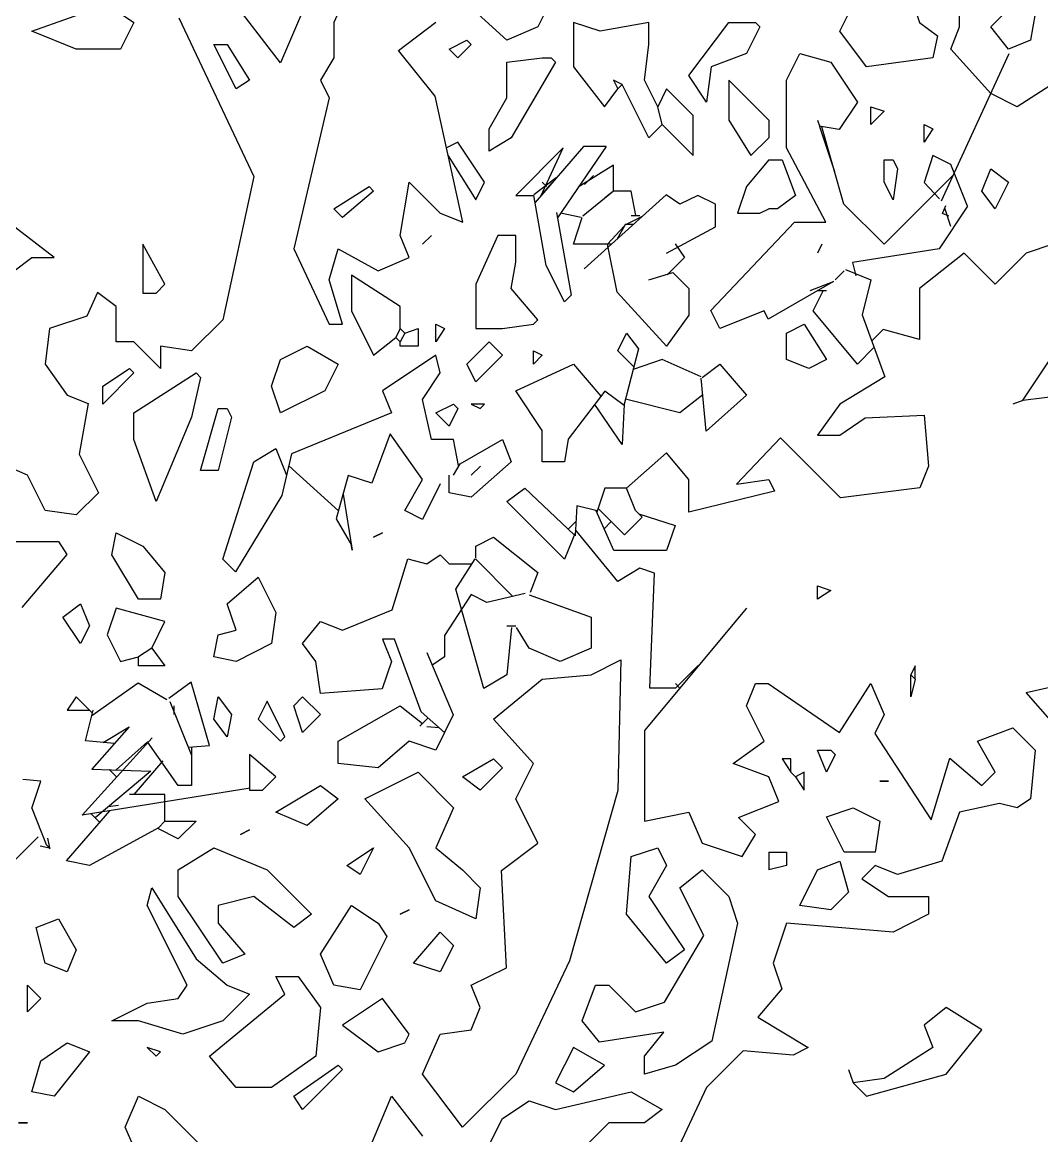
# Model space of a CAD drawing. Header units: millimetres. Extents: x 1211.91 to 1219.54, y 1029.16 to 1038.08.
# Drawn here: x 1214.235 to 1214.841, y 1035.66 to 1036.323 of the extents above; entities that cross this region are included whole.
import ezdxf

# ---------------------------------------------------------------- set-up
doc = ezdxf.new("R2010")
doc.units = ezdxf.units.MM
doc.header["$MEASUREMENT"] = 0
for name, color, linetype in [('Hojas01', 94, 'CONTINUOUS'), ('Hojas02', 62, 'CONTINUOUS'), ('Tronco', 34, 'CONTINUOUS')]:
    doc.layers.add(name, color=color, linetype=linetype)

msp = doc.modelspace()

# ---------------------------------------------------------------- linework, layer by layer
at = {"layer": 'Hojas01', "linetype": 'Continuous'}
for p, q in [((1214.79224, 1036.3201), (1214.79224, 1036.3465)), ((1214.45855, 1036.30611), (1214.48085, 1036.32288)), ((1214.78696, 1036.3069), (1214.79224, 1036.3201)), ((1214.48033, 1036.27892), (1214.45855, 1036.30611)), ((1214.81072, 1036.2805), (1214.78696, 1036.3069)), ((1214.68928, 1036.28842), (1214.6972, 1036.30426)), ((1214.6972, 1036.30426), (1214.71568, 1036.29898)), ((1214.71568, 1036.29898), (1214.73152, 1036.27522)), ((1214.78155, 1036.21648), (1214.82181, 1036.30426)), ((1214.68928, 1036.24816), (1214.68928, 1036.28842)), ((1214.85428, 1036.29027), (1214.82656, 1036.27258)), ((1214.49683, 1036.20381), (1214.48033, 1036.27892)), ((1214.82656, 1036.27258), (1214.81072, 1036.2805)), ((1214.73152, 1036.27522), (1214.7207, 1036.25899)), ((1214.70776, 1036.26466), (1214.70908, 1036.2607)), ((1214.7207, 1036.25899), (1214.70882, 1036.26097)), ((1214.71806, 1036.23378), (1214.70908, 1036.2607)), ((1214.72347, 1036.21464), (1214.7104, 1036.2607)), ((1214.49392, 1036.25146), (1214.48706, 1036.24803)), ((1214.50976, 1036.2277), (1214.49392, 1036.25146)), ((1214.55649, 1036.24803), (1214.52824, 1036.21978)), ((1214.5685, 1036.24882), (1214.53986, 1036.21556)), ((1214.54342, 1036.21965), (1214.55649, 1036.24803)), ((1214.58197, 1036.24882), (1214.55319, 1036.20645)), ((1214.58197, 1036.24882), (1214.5685, 1036.24882)), ((1214.71265, 1036.20394), (1214.68928, 1036.24816)), ((1214.48811, 1036.24328), (1214.50448, 1036.21714)), ((1214.7764, 1036.24354), (1214.77112, 1036.22757)), ((1214.78696, 1036.23826), (1214.7764, 1036.24354)), ((1214.58632, 1036.23774), (1214.56547, 1036.22467)), ((1214.58632, 1036.22242), (1214.58632, 1036.23774)), ((1214.79686, 1036.21345), (1214.78696, 1036.23826)), ((1214.4596, 1036.19602), (1214.46488, 1036.2277)), ((1214.46488, 1036.2277), (1214.48336, 1036.20922)), ((1214.50448, 1036.21714), (1214.50976, 1036.2277)), ((1214.5524, 1036.23021), (1214.53907, 1036.22005)), ((1214.54342, 1036.21965), (1214.54989, 1036.22731)), ((1214.54672, 1036.22506), (1214.54408, 1036.2277)), ((1214.56916, 1036.22638), (1214.57444, 1036.23166)), ((1214.78868, 1036.23206), (1214.74736, 1036.19074)), ((1214.77112, 1036.22757), (1214.78023, 1036.2178)), ((1214.52824, 1036.21978), (1214.5388, 1036.21978)), ((1214.54646, 1036.17807), (1214.53907, 1036.21978)), ((1214.58632, 1036.22242), (1214.56811, 1036.20738)), ((1214.61774, 1036.22005), (1214.5689, 1036.17609)), ((1214.58474, 1036.2211), (1214.58183, 1036.21873)), ((1214.59688, 1036.22242), (1214.58632, 1036.22242)), ((1214.59979, 1036.2079), (1214.59688, 1036.22242)), ((1214.62592, 1036.2145), (1214.61774, 1036.22005)), ((1214.63648, 1036.21978), (1214.62592, 1036.2145)), ((1214.64704, 1036.2145), (1214.63648, 1036.21978)), ((1214.64704, 1036.20117), (1214.64704, 1036.2145)), ((1214.74736, 1036.19074), (1214.72347, 1036.21464)), ((1214.79686, 1036.21345), (1214.7801, 1036.18797)), ((1214.78208, 1036.20909), (1214.78406, 1036.21371)), ((1214.25368, 1036.18282), (1214.21936, 1036.20922)), ((1214.48336, 1036.20922), (1214.49683, 1036.20381)), ((1214.55253, 1036.20962), (1214.56124, 1036.16038)), ((1214.56718, 1036.20672), (1214.55491, 1036.20922)), ((1214.56256, 1036.19074), (1214.56784, 1036.20658)), ((1214.59424, 1036.20262), (1214.60361, 1036.20738)), ((1214.59688, 1036.2079), (1214.60216, 1036.2079)), ((1214.78591, 1036.20751), (1214.78208, 1036.20909)), ((1214.78696, 1036.2013), (1214.7834, 1036.21213)), ((1214.59279, 1036.20144), (1214.58276, 1036.19074)), ((1214.59345, 1036.20262), (1214.58843, 1036.19365)), ((1214.59345, 1036.20262), (1214.59847, 1036.20262)), ((1214.618, 1036.18546), (1214.64704, 1036.20117)), ((1214.64427, 1036.15128), (1214.69403, 1036.20394)), ((1214.69403, 1036.20394), (1214.71265, 1036.20394)), ((1214.46488, 1036.18282), (1214.4596, 1036.19602)), ((1214.41736, 1036.16962), (1214.42264, 1036.1881)), ((1214.42264, 1036.1881), (1214.4464, 1036.1749)), ((1214.58527, 1036.19074), (1214.56256, 1036.19074)), ((1214.58857, 1036.16223), (1214.58276, 1036.19074)), ((1214.62315, 1036.19101), (1214.62856, 1036.18282)), ((1214.7801, 1036.18797), (1214.72849, 1036.17979)), ((1214.84768, 1036.19074), (1214.83184, 1036.18546)), ((1214.22992, 1036.1749), (1214.24048, 1036.18282)), ((1214.24048, 1036.18282), (1214.25368, 1036.18282)), ((1214.4464, 1036.1749), (1214.46488, 1036.18282)), ((1214.62856, 1036.18282), (1214.61827, 1036.17253)), ((1214.72849, 1036.17979), (1214.73047, 1036.17187)), ((1214.79488, 1036.18546), (1214.76848, 1036.16434)), ((1214.81336, 1036.16698), (1214.79488, 1036.18546)), ((1214.83184, 1036.18546), (1214.81336, 1036.16698)), ((1214.55728, 1036.15642), (1214.54646, 1036.17807)), ((1214.60744, 1036.16962), (1214.6217, 1036.17385)), ((1214.6217, 1036.17385), (1214.6312, 1036.16434)), ((1214.71832, 1036.16962), (1214.7236, 1036.1749)), ((1214.72439, 1036.1757), (1214.73944, 1036.16962)), ((1214.42528, 1036.14322), (1214.41736, 1036.16962)), ((1214.71727, 1036.16857), (1214.67846, 1036.14626)), ((1214.717, 1036.1683), (1214.70314, 1036.16302)), ((1214.73944, 1036.16962), (1214.73429, 1036.14877)), ((1214.27955, 1036.1621), (1214.27322, 1036.14798)), ((1214.29064, 1036.15378), (1214.27955, 1036.1621)), ((1214.56124, 1036.16038), (1214.55728, 1036.15642)), ((1214.618, 1036.13002), (1214.58857, 1036.16223)), ((1214.6312, 1036.16434), (1214.6312, 1036.1485)), ((1214.70512, 1036.15114), (1214.71106, 1036.16302)), ((1214.71304, 1036.16302), (1214.70776, 1036.16302)), ((1214.76848, 1036.16434), (1214.76848, 1036.13412)), ((1214.29064, 1036.13266), (1214.29064, 1036.15378)), ((1214.27322, 1036.14798), (1214.25104, 1036.14058)), ((1214.6312, 1036.1485), (1214.618, 1036.13002)), ((1214.64968, 1036.14058), (1214.64427, 1036.15128)), ((1214.67608, 1036.15114), (1214.64968, 1036.14058)), ((1214.67846, 1036.14626), (1214.67608, 1036.15114)), ((1214.73152, 1036.11946), (1214.70512, 1036.15114)), ((1214.73429, 1036.14877), (1214.74776, 1036.11181)), ((1214.25104, 1036.14058), (1214.2484, 1036.11946)), ((1214.41736, 1036.14322), (1214.42528, 1036.14322)), ((1214.74683, 1036.14006), (1214.73997, 1036.13319)), ((1214.76848, 1036.13412), (1214.74683, 1036.14006)), ((1214.58896, 1036.12738), (1214.59424, 1036.13794)), ((1214.59424, 1036.13794), (1214.60137, 1036.12857)), ((1214.3012, 1036.13266), (1214.29064, 1036.13266)), ((1214.31704, 1036.11682), (1214.3012, 1036.13266)), ((1214.33552, 1036.12738), (1214.31704, 1036.13002)), ((1214.31704, 1036.13002), (1214.31704, 1036.11682)), ((1214.59847, 1036.11788), (1214.58896, 1036.12738)), ((1214.60137, 1036.12857), (1214.59253, 1036.09491)), ((1214.74129, 1036.12923), (1214.73152, 1036.11946)), ((1214.48072, 1036.12474), (1214.44904, 1036.10362)), ((1214.48336, 1036.11418), (1214.48072, 1036.12474)), ((1214.61536, 1036.1221), (1214.5982, 1036.1163)), ((1214.63859, 1036.11181), (1214.61536, 1036.1221)), ((1214.8296, 1036.09755), (1214.84583, 1036.12197)), ((1214.2484, 1036.11946), (1214.2616, 1036.10098)), ((1214.4728, 1036.09834), (1214.48336, 1036.11418)), ((1214.52824, 1036.10362), (1214.56256, 1036.11946)), ((1214.56256, 1036.11946), (1214.57893, 1036.10032)), ((1214.63912, 1036.11154), (1214.64968, 1036.11946)), ((1214.64968, 1036.11946), (1214.66552, 1036.10098)), ((1214.6415, 1036.0796), (1214.63859, 1036.11115)), ((1214.74776, 1036.11181), (1214.72096, 1036.0957)), ((1214.2616, 1036.10098), (1214.27401, 1036.09597)), ((1214.44904, 1036.10362), (1214.45432, 1036.09042)), ((1214.54408, 1036.07986), (1214.52824, 1036.10362)), ((1214.58131, 1036.10336), (1214.55953, 1036.07472)), ((1214.59266, 1036.09491), (1214.58131, 1036.10336)), ((1214.63952, 1036.10125), (1214.62592, 1036.09042)), ((1214.66552, 1036.10098), (1214.6415, 1036.0796)), ((1214.8556, 1036.10098), (1214.82986, 1036.09782)), ((1214.27401, 1036.09597), (1214.2686, 1036.06587)), ((1214.47808, 1036.07458), (1214.4728, 1036.09834)), ((1214.5916, 1036.07168), (1214.57523, 1036.09544)), ((1214.59266, 1036.09544), (1214.5916, 1036.07168)), ((1214.62592, 1036.09042), (1214.59345, 1036.09848)), ((1214.72096, 1036.0957), (1214.70776, 1036.07722)), ((1214.82986, 1036.09782), (1214.82392, 1036.0957)), ((1214.45432, 1036.09042), (1214.39492, 1036.06614)), ((1214.72096, 1036.07722), (1214.73614, 1036.08739)), ((1214.73614, 1036.08739), (1214.77125, 1036.0891)), ((1214.77125, 1036.0891), (1214.77376, 1036.05874)), ((1214.45366, 1036.07802), (1214.44271, 1036.04858)), ((1214.4728, 1036.05082), (1214.45366, 1036.07802)), ((1214.49128, 1036.07458), (1214.47808, 1036.07458)), ((1214.49432, 1036.05914), (1214.49128, 1036.07458)), ((1214.49524, 1036.06006), (1214.52032, 1036.07458)), ((1214.52032, 1036.07458), (1214.5256, 1036.06138)), ((1214.54408, 1036.06138), (1214.54408, 1036.07986)), ((1214.55953, 1036.07472), (1214.55728, 1036.06138)), ((1214.68572, 1036.07551), (1214.65958, 1036.04805)), ((1214.72136, 1036.03987), (1214.68572, 1036.07551)), ((1214.70776, 1036.07722), (1214.72096, 1036.07722)), ((1214.37248, 1036.06138), (1214.38568, 1036.0693)), ((1214.38568, 1036.0693), (1214.39202, 1036.05346)), ((1214.23784, 1036.05346), (1214.21936, 1036.06138)), ((1214.2686, 1036.06587), (1214.28008, 1036.0429)), ((1214.354, 1036.0033), (1214.37248, 1036.06138)), ((1214.39492, 1036.06614), (1214.38925, 1036.04119)), ((1214.5256, 1036.06138), (1214.50184, 1036.04026)), ((1214.55728, 1036.06138), (1214.54408, 1036.06138)), ((1214.618, 1036.06666), (1214.59424, 1036.04554)), ((1214.6312, 1036.05082), (1214.618, 1036.06666)), ((1214.2484, 1036.03234), (1214.23784, 1036.05346)), ((1214.42277, 1036.03221), (1214.39334, 1036.05901)), ((1214.48864, 1036.0429), (1214.48864, 1036.05346)), ((1214.49128, 1036.05346), (1214.49524, 1036.06006)), ((1214.50739, 1036.05874), (1214.50184, 1036.05346)), ((1214.77376, 1036.05874), (1214.76861, 1036.04581)), ((1214.42871, 1036.0532), (1214.42145, 1036.02733)), ((1214.44271, 1036.04858), (1214.42871, 1036.0532)), ((1214.46224, 1036.03234), (1214.4728, 1036.05082)), ((1214.48336, 1036.04818), (1214.4728, 1036.02706)), ((1214.6312, 1036.03129), (1214.6312, 1036.05082)), ((1214.65958, 1036.04805), (1214.67872, 1036.05082)), ((1214.67872, 1036.05082), (1214.68215, 1036.04383)), ((1214.28008, 1036.0429), (1214.26688, 1036.0297)), ((1214.38925, 1036.04119), (1214.36153, 1035.99578)), ((1214.42555, 1036.04198), (1214.43109, 1036.00872)), ((1214.50184, 1036.04026), (1214.48864, 1036.0429)), ((1214.52296, 1036.03762), (1214.53365, 1036.04568)), ((1214.53365, 1036.04568), (1214.56309, 1036.01782)), ((1214.58131, 1036.04554), (1214.57655, 1036.03142)), ((1214.59424, 1036.04554), (1214.58131, 1036.04554)), ((1214.59952, 1036.03234), (1214.59424, 1036.04554)), ((1214.68215, 1036.04383), (1214.6312, 1036.03129)), ((1214.76861, 1036.04581), (1214.72136, 1036.03987)), ((1214.55728, 1036.0033), (1214.52296, 1036.03762)), ((1214.56454, 1036.03512), (1214.56362, 1036.0173)), ((1214.57669, 1036.03208), (1214.56454, 1036.03512)), ((1214.26688, 1036.0297), (1214.2484, 1036.03234)), ((1214.42145, 1036.02733), (1214.43069, 1036.01162)), ((1214.4728, 1036.02706), (1214.46224, 1036.03234)), ((1214.58659, 1036.00858), (1214.57616, 1036.03221)), ((1214.59292, 1036.01782), (1214.57721, 1036.03353)), ((1214.60348, 1036.02838), (1214.59292, 1036.01782)), ((1214.60348, 1036.02838), (1214.59952, 1036.03234)), ((1214.6015, 1036.03036), (1214.62302, 1036.0235)), ((1214.56401, 1036.02588), (1214.55939, 1036.02126)), ((1214.58896, 1035.9901), (1214.56375, 1036.02086)), ((1214.585, 1036.02574), (1214.58078, 1036.02152)), ((1214.62302, 1036.0235), (1214.618, 1036.00858)), ((1214.23058, 1036.01386), (1214.25632, 1036.01386)), ((1214.25632, 1036.01386), (1214.26134, 1036.00621)), ((1214.43109, 1036.00872), (1214.4303, 1036.01386)), ((1214.50448, 1036.01122), (1214.51504, 1036.0165)), ((1214.51504, 1036.0165), (1214.54144, 1035.99538)), ((1214.56375, 1036.01941), (1214.55728, 1036.0033)), ((1214.50448, 1036.00396), (1214.50448, 1036.01122)), ((1214.618, 1036.00858), (1214.58659, 1036.00858)), ((1214.26134, 1036.00621), (1214.23454, 1035.97466)), ((1214.36153, 1035.99578), (1214.354, 1036.0033)), ((1214.45485, 1035.97334), (1214.46409, 1036.00357)), ((1214.46409, 1036.00357), (1214.47544, 1036.00066)), ((1214.47544, 1036.00066), (1214.48336, 1036.00594)), ((1214.48336, 1036.00594), (1214.48864, 1036.00066)), ((1214.48864, 1036.00066), (1214.50237, 1036.00066)), ((1214.49273, 1035.98548), (1214.50422, 1036.00357)), ((1214.52653, 1035.98126), (1214.50448, 1036.0033)), ((1214.54144, 1035.99538), (1214.53682, 1035.98364)), ((1214.60216, 1035.99802), (1214.58896, 1035.9901)), ((1214.61074, 1035.99512), (1214.60216, 1035.99802)), ((1214.6081, 1035.92674), (1214.61074, 1035.99512)), ((1214.50171, 1035.98232), (1214.486, 1035.95803)), ((1214.50937, 1035.92648), (1214.49273, 1035.98548)), ((1214.51108, 1035.97756), (1214.50171, 1035.98232)), ((1214.53392, 1035.98298), (1214.51108, 1035.97756)), ((1214.53616, 1035.98218), (1214.57312, 1035.96898)), ((1214.66552, 1035.97426), (1214.6048, 1035.90153)), ((1214.42528, 1035.96106), (1214.45485, 1035.97334)), ((1214.57312, 1035.96898), (1214.57312, 1035.9505)), ((1214.40152, 1035.95314), (1214.41208, 1035.96634)), ((1214.41208, 1035.96634), (1214.42528, 1035.96106)), ((1214.52296, 1035.9637), (1214.52824, 1035.9637)), ((1214.52573, 1035.96278), (1214.52296, 1035.93466)), ((1214.53616, 1035.9505), (1214.52877, 1035.96278)), ((1214.45617, 1035.95578), (1214.44904, 1035.95578)), ((1214.44904, 1035.95578), (1214.45432, 1035.94258)), ((1214.47201, 1035.91262), (1214.45617, 1035.95578)), ((1214.486, 1035.95803), (1214.486, 1035.94522)), ((1214.40944, 1035.94258), (1214.40152, 1035.95314)), ((1214.47544, 1035.94786), (1214.49115, 1035.91077)), ((1214.55464, 1035.94258), (1214.53616, 1035.9505)), ((1214.57312, 1035.9505), (1214.55464, 1035.94258)), ((1214.41221, 1035.92344), (1214.40944, 1035.94258)), ((1214.45432, 1035.94258), (1214.44891, 1035.92622)), ((1214.486, 1035.94522), (1214.47835, 1035.94008)), ((1214.57312, 1035.93466), (1214.59081, 1035.94351)), ((1214.59081, 1035.94351), (1214.58896, 1035.86576)), ((1214.52296, 1035.93466), (1214.50937, 1035.92648)), ((1214.54408, 1035.93202), (1214.57312, 1035.93466)), ((1214.62328, 1035.92674), (1214.63675, 1035.94021)), ((1214.30371, 1035.92952), (1214.27612, 1035.91024)), ((1214.32074, 1035.91975), (1214.30371, 1035.92952)), ((1214.33526, 1035.93018), (1214.32206, 1035.92054)), ((1214.34608, 1035.89256), (1214.33526, 1035.93018)), ((1214.51504, 1035.90826), (1214.54408, 1035.93202)), ((1214.62592, 1035.92674), (1214.62328, 1035.92938)), ((1214.66552, 1035.91618), (1214.6708, 1035.92938)), ((1214.6708, 1035.92938), (1214.67833, 1035.92938)), ((1214.67833, 1035.92938), (1214.72083, 1035.90021)), ((1214.72083, 1035.90021), (1214.73944, 1035.92938)), ((1214.73944, 1035.92938), (1214.74736, 1035.9109)), ((1214.83184, 1035.9241), (1214.8556, 1035.92938)), ((1214.26688, 1035.92146), (1214.2616, 1035.91354)), ((1214.27652, 1035.91183), (1214.26688, 1035.92146)), ((1214.44891, 1035.92622), (1214.41221, 1035.92344)), ((1214.62328, 1035.92674), (1214.6081, 1035.92674)), ((1214.8688, 1035.88186), (1214.83184, 1035.9241)), ((1214.33552, 1035.88701), (1214.32285, 1035.91843)), ((1214.42264, 1035.89506), (1214.4596, 1035.91618)), ((1214.4596, 1035.91618), (1214.4728, 1035.90562)), ((1214.67608, 1035.89506), (1214.66552, 1035.91618)), ((1214.2616, 1035.91354), (1214.2748, 1035.91354)), ((1214.27243, 1035.89533), (1214.27691, 1035.91354)), ((1214.4761, 1035.90892), (1214.47122, 1035.90404)), ((1214.486, 1035.90021), (1214.47201, 1035.91262)), ((1214.49115, 1035.91077), (1214.48072, 1035.88978)), ((1214.5388, 1035.88186), (1214.51504, 1035.90826)), ((1214.74736, 1035.9109), (1214.74182, 1035.89968)), ((1214.29843, 1035.90364), (1214.27625, 1035.87843)), ((1214.28285, 1035.8944), (1214.29843, 1035.90364)), ((1214.48283, 1035.90298), (1214.47531, 1035.90364)), ((1214.6048, 1035.90153), (1214.6048, 1035.84754)), ((1214.8028, 1035.89506), (1214.82392, 1035.90298)), ((1214.82392, 1035.90298), (1214.83712, 1035.88978)), ((1214.27045, 1035.85111), (1214.31203, 1035.89718)), ((1214.28972, 1035.89374), (1214.27243, 1035.89533)), ((1214.30925, 1035.8948), (1214.29064, 1035.87804)), ((1214.3276, 1035.86866), (1214.30925, 1035.8948)), ((1214.42264, 1035.88186), (1214.42264, 1035.89506)), ((1214.46488, 1035.89506), (1214.4464, 1035.87922)), ((1214.48072, 1035.88978), (1214.46488, 1035.89506)), ((1214.6576, 1035.88186), (1214.67608, 1035.89506)), ((1214.74182, 1035.89968), (1214.77535, 1035.84834)), ((1214.81336, 1035.87658), (1214.8028, 1035.89506)), ((1214.33367, 1035.89163), (1214.34608, 1035.89256)), ((1214.33552, 1035.89176), (1214.33552, 1035.86866)), ((1214.83712, 1035.88978), (1214.83448, 1035.86074)), ((1214.31849, 1035.88332), (1214.3012, 1035.86338)), ((1214.4464, 1035.87922), (1214.42264, 1035.88186)), ((1214.52824, 1035.86074), (1214.5388, 1035.88186)), ((1214.67872, 1035.87394), (1214.6576, 1035.88186)), ((1214.77535, 1035.84834), (1214.78643, 1035.88503)), ((1214.78643, 1035.88503), (1214.80544, 1035.86866)), ((1214.27625, 1035.87843), (1214.31123, 1035.87724)), ((1214.31123, 1035.87724), (1214.2781, 1035.84952)), ((1214.29077, 1035.87381), (1214.28642, 1035.87817)), ((1214.80544, 1035.86866), (1214.81336, 1035.87658)), ((1214.24576, 1035.8713), (1214.23507, 1035.87236)), ((1214.24048, 1035.85533), (1214.24576, 1035.8713)), ((1214.33552, 1035.86866), (1214.3276, 1035.86866)), ((1214.68466, 1035.85916), (1214.67872, 1035.87394)), ((1214.37024, 1035.86708), (1214.27045, 1035.85111)), ((1214.31968, 1035.86338), (1214.29856, 1035.86338)), ((1214.31968, 1035.84754), (1214.31968, 1035.86338)), ((1214.58896, 1035.86576), (1214.56019, 1035.76438)), ((1214.24048, 1035.85533), (1214.24893, 1035.83355)), ((1214.29209, 1035.85692), (1214.28589, 1035.85612)), ((1214.54144, 1035.83434), (1214.52824, 1035.86074)), ((1214.66077, 1035.84966), (1214.68466, 1035.85916)), ((1214.816, 1035.8581), (1214.79224, 1035.85282)), ((1214.82656, 1035.85546), (1214.816, 1035.8581)), ((1214.83448, 1035.86074), (1214.82656, 1035.85546)), ((1214.26107, 1035.82392), (1214.28681, 1035.85375)), ((1214.28074, 1035.84688), (1214.27559, 1035.85203)), ((1214.6048, 1035.84754), (1214.6312, 1035.85282)), ((1214.6312, 1035.85282), (1214.63912, 1035.83434)), ((1214.6708, 1035.83962), (1214.66077, 1035.84966)), ((1214.79224, 1035.85282), (1214.78168, 1035.82378)), ((1214.31572, 1035.84358), (1214.2748, 1035.82114)), ((1214.3276, 1035.83698), (1214.31533, 1035.84319)), ((1214.31572, 1035.84358), (1214.31968, 1035.84754)), ((1214.31968, 1035.84754), (1214.33816, 1035.84754)), ((1214.33816, 1035.84754), (1214.3276, 1035.83698)), ((1214.24431, 1035.83817), (1214.22728, 1035.82114)), ((1214.25117, 1035.8317), (1214.24999, 1035.83738)), ((1214.66288, 1035.82642), (1214.6708, 1035.83962)), ((1214.24537, 1035.83276), (1214.25104, 1035.83157)), ((1214.25131, 1035.83104), (1214.24893, 1035.83355)), ((1214.51979, 1035.81811), (1214.54144, 1035.83434)), ((1214.63912, 1035.83434), (1214.66288, 1035.82642)), ((1214.2748, 1035.82114), (1214.26107, 1035.82392)), ((1214.78168, 1035.82378), (1214.75528, 1035.81586)), ((1214.5227, 1035.76029), (1214.51979, 1035.81811)), ((1214.62592, 1035.80794), (1214.63912, 1035.8185)), ((1214.63912, 1035.8185), (1214.65496, 1035.80266)), ((1214.74208, 1035.82114), (1214.73416, 1035.81322)), ((1214.75528, 1035.81586), (1214.74208, 1035.82114)), ((1214.73416, 1035.81322), (1214.75, 1035.80266)), ((1214.64018, 1035.77943), (1214.62592, 1035.80794)), ((1214.65496, 1035.80266), (1214.66024, 1035.78682)), ((1214.75, 1035.80266), (1214.77376, 1035.80266)), ((1214.77376, 1035.80266), (1214.77376, 1035.7921)), ((1214.77376, 1035.7921), (1214.75264, 1035.78154)), ((1214.66024, 1035.78682), (1214.6448, 1035.7166)), ((1214.68928, 1035.78682), (1214.68136, 1035.76306)), ((1214.75264, 1035.78154), (1214.68928, 1035.78682)), ((1214.61681, 1035.73983), (1214.64018, 1035.77943)), ((1214.56019, 1035.76438), (1214.52824, 1035.69706)), ((1214.68136, 1035.76306), (1214.68651, 1035.74775)), ((1214.50184, 1035.74986), (1214.5227, 1035.76029)), ((1214.50712, 1035.73666), (1214.50184, 1035.74986)), ((1214.56784, 1035.72874), (1214.57576, 1035.74986)), ((1214.57576, 1035.74986), (1214.58368, 1035.74986)), ((1214.58368, 1035.74986), (1214.59952, 1035.73402)), ((1214.68651, 1035.74775), (1214.67225, 1035.73086)), ((1214.50184, 1035.72346), (1214.50712, 1035.73666)), ((1214.59952, 1035.73402), (1214.61681, 1035.73983)), ((1214.67225, 1035.73086), (1214.70222, 1035.71277)), ((1214.48336, 1035.72082), (1214.50184, 1035.72346)), ((1214.57814, 1035.71594), (1214.56784, 1035.72874)), ((1214.4728, 1035.69706), (1214.48336, 1035.72082)), ((1214.61629, 1035.72201), (1214.57814, 1035.71594)), ((1214.6048, 1035.70762), (1214.61629, 1035.72201)), ((1214.6448, 1035.7166), (1214.62328, 1035.70234)), ((1214.66354, 1035.71092), (1214.64176, 1035.68914)), ((1214.69324, 1035.70828), (1214.66354, 1035.71092)), ((1214.70222, 1035.71277), (1214.69324, 1035.70828)), ((1214.6048, 1035.69706), (1214.6048, 1035.70762)), ((1214.49656, 1035.66538), (1214.4728, 1035.69706)), ((1214.52824, 1035.69706), (1214.49656, 1035.66538)), ((1214.62328, 1035.70234), (1214.6048, 1035.69706)), ((1214.64176, 1035.68914), (1214.62117, 1035.64532)), ((1214.552, 1035.67594), (1214.59688, 1035.6865)), ((1214.59688, 1035.6865), (1214.61536, 1035.67594)), ((1214.52032, 1035.67066), (1214.53616, 1035.68122)), ((1214.53616, 1035.68122), (1214.552, 1035.67594)), ((1214.61536, 1035.67594), (1214.6048, 1035.66802)), ((1214.50448, 1035.63898), (1214.52032, 1035.67066)), ((1214.58368, 1035.66802), (1214.5652, 1035.64954)), ((1214.6048, 1035.66802), (1214.58368, 1035.66802))]:
    msp.add_line(p, q, dxfattribs=at)
at = {"layer": 'Hojas02', "linetype": 'Continuous'}
for p, q in [((1214.52296, 1036.31218), (1214.49392, 1036.33858)), ((1214.552, 1036.34122), (1214.54144, 1036.3201)), ((1214.7632, 1036.33858), (1214.76848, 1036.32274)), ((1214.24048, 1036.31746), (1214.28536, 1036.3333)), ((1214.28536, 1036.3333), (1214.3012, 1036.32274)), ((1214.72096, 1036.31746), (1214.72888, 1036.3333)), ((1214.81072, 1036.3201), (1214.82392, 1036.3333)), ((1214.83712, 1036.32802), (1214.83448, 1036.31218)), ((1214.3012, 1036.32274), (1214.29328, 1036.3069)), ((1214.54144, 1036.3201), (1214.52296, 1036.31218)), ((1214.5784, 1036.31746), (1214.56256, 1036.32274)), ((1214.56256, 1036.32274), (1214.56256, 1036.29634)), ((1214.60744, 1036.32274), (1214.5784, 1036.31746)), ((1214.60744, 1036.30954), (1214.60744, 1036.32274)), ((1214.6312, 1036.29106), (1214.65496, 1036.32274)), ((1214.65496, 1036.32274), (1214.6708, 1036.32274)), ((1214.67344, 1036.3201), (1214.66552, 1036.30426)), ((1214.6708, 1036.32274), (1214.67344, 1036.3201)), ((1214.76848, 1036.32274), (1214.77904, 1036.31482)), ((1214.82128, 1036.3069), (1214.81072, 1036.3201)), ((1214.26688, 1036.3069), (1214.24048, 1036.31746)), ((1214.48864, 1036.3069), (1214.4992, 1036.31218)), ((1214.4992, 1036.31218), (1214.50184, 1036.30954)), ((1214.7368, 1036.29634), (1214.72096, 1036.31746)), ((1214.77904, 1036.31482), (1214.7764, 1036.30162)), ((1214.83448, 1036.31218), (1214.82128, 1036.3069)), ((1214.29328, 1036.3069), (1214.26688, 1036.3069)), ((1214.49392, 1036.30162), (1214.48864, 1036.3069)), ((1214.50184, 1036.30954), (1214.49392, 1036.30162)), ((1214.6048, 1036.28842), (1214.60744, 1036.30954)), ((1214.52296, 1036.29898), (1214.54408, 1036.30162)), ((1214.52296, 1036.27786), (1214.52296, 1036.29898)), ((1214.552, 1036.29898), (1214.5256, 1036.2541)), ((1214.54408, 1036.30162), (1214.54936, 1036.30162)), ((1214.54936, 1036.30162), (1214.552, 1036.29898)), ((1214.66552, 1036.30426), (1214.6444, 1036.29634)), ((1214.7764, 1036.30162), (1214.7368, 1036.29634)), ((1214.56256, 1036.29634), (1214.58104, 1036.27258)), ((1214.6444, 1036.29634), (1214.64176, 1036.27522)), ((1214.5916, 1036.28578), (1214.58632, 1036.28842)), ((1214.58632, 1036.28842), (1214.58896, 1036.28314)), ((1214.5916, 1036.28578), (1214.58896, 1036.28314)), ((1214.60744, 1036.2541), (1214.5916, 1036.28578)), ((1214.61272, 1036.27258), (1214.6048, 1036.28842)), ((1214.64176, 1036.27522), (1214.6312, 1036.29106)), ((1214.67872, 1036.26466), (1214.65496, 1036.28842)), ((1214.65496, 1036.28842), (1214.65496, 1036.26466)), ((1214.58104, 1036.27258), (1214.58896, 1036.28314)), ((1214.618, 1036.28314), (1214.61272, 1036.27258)), ((1214.63384, 1036.2673), (1214.618, 1036.28314)), ((1214.5124, 1036.25938), (1214.52296, 1036.27786)), ((1214.61536, 1036.26202), (1214.61272, 1036.27258)), ((1214.73944, 1036.26202), (1214.73944, 1036.27258)), ((1214.73944, 1036.27258), (1214.74736, 1036.26994)), ((1214.63384, 1036.24354), (1214.63384, 1036.2673)), ((1214.74736, 1036.26994), (1214.73944, 1036.26202)), ((1214.5124, 1036.24618), (1214.5124, 1036.25938)), ((1214.61536, 1036.26202), (1214.60744, 1036.2541)), ((1214.61536, 1036.26202), (1214.63384, 1036.24354)), ((1214.65496, 1036.26466), (1214.66816, 1036.24354)), ((1214.67872, 1036.26466), (1214.67872, 1036.2541)), ((1214.77112, 1036.25146), (1214.77112, 1036.26202)), ((1214.77112, 1036.26202), (1214.7764, 1036.25938)), ((1214.7764, 1036.25938), (1214.77112, 1036.25146)), ((1214.5256, 1036.2541), (1214.5124, 1036.24618)), ((1214.66816, 1036.24354), (1214.67872, 1036.2541)), ((1214.67872, 1036.2409), (1214.66552, 1036.22506)), ((1214.67872, 1036.2409), (1214.68664, 1036.2409)), ((1214.68664, 1036.2409), (1214.69456, 1036.21978)), ((1214.74736, 1036.2277), (1214.74736, 1036.2409)), ((1214.74736, 1036.2409), (1214.75264, 1036.2409)), ((1214.75264, 1036.2409), (1214.75528, 1036.23562)), ((1214.75528, 1036.23562), (1214.75264, 1036.21714)), ((1214.80544, 1036.22242), (1214.81072, 1036.23562)), ((1214.81072, 1036.23562), (1214.82128, 1036.2277)), ((1214.75264, 1036.21714), (1214.74736, 1036.2277)), ((1214.82128, 1036.2277), (1214.81336, 1036.21186)), ((1214.42, 1036.21186), (1214.44112, 1036.22506)), ((1214.44376, 1036.22242), (1214.42528, 1036.20658)), ((1214.44112, 1036.22506), (1214.44376, 1036.22242)), ((1214.66552, 1036.22506), (1214.66024, 1036.20922)), ((1214.69456, 1036.21978), (1214.684, 1036.21186)), ((1214.81336, 1036.21186), (1214.80544, 1036.22242)), ((1214.42528, 1036.20658), (1214.42, 1036.21186)), ((1214.66024, 1036.20922), (1214.67344, 1036.20922)), ((1214.67344, 1036.20922), (1214.67872, 1036.21186)), ((1214.684, 1036.21186), (1214.67872, 1036.21186)), ((1214.47808, 1036.19602), (1214.4728, 1036.19074)), ((1214.4728, 1036.19074), (1214.47808, 1036.19602)), ((1214.51768, 1036.19602), (1214.50448, 1036.16698)), ((1214.52824, 1036.19602), (1214.51768, 1036.19602)), ((1214.52824, 1036.18018), (1214.52824, 1036.19602)), ((1214.31968, 1036.16698), (1214.30648, 1036.19074)), ((1214.30648, 1036.19074), (1214.30648, 1036.1617)), ((1214.7104, 1036.19074), (1214.70776, 1036.18546)), ((1214.5256, 1036.16434), (1214.52824, 1036.18018)), ((1214.3144, 1036.1617), (1214.31968, 1036.16698)), ((1214.4596, 1036.15378), (1214.43056, 1036.17226)), ((1214.43056, 1036.17226), (1214.43056, 1036.15114)), ((1214.50448, 1036.16698), (1214.50448, 1036.14058)), ((1214.30648, 1036.1617), (1214.3144, 1036.1617)), ((1214.54144, 1036.14586), (1214.5256, 1036.16434)), ((1214.4596, 1036.14058), (1214.4596, 1036.15378)), ((1214.43056, 1036.15114), (1214.44376, 1036.12474)), ((1214.4596, 1036.14058), (1214.45696, 1036.1353)), ((1214.46224, 1036.13794), (1214.4596, 1036.14058)), ((1214.46224, 1036.13794), (1214.47016, 1036.14058)), ((1214.47016, 1036.14058), (1214.47016, 1036.13002)), ((1214.48072, 1036.13266), (1214.48072, 1036.14322)), ((1214.48072, 1036.14322), (1214.486, 1036.14058)), ((1214.486, 1036.14058), (1214.48072, 1036.13266)), ((1214.50448, 1036.14058), (1214.52032, 1036.14058)), ((1214.52032, 1036.14058), (1214.5388, 1036.14322)), ((1214.5388, 1036.14322), (1214.54144, 1036.14586)), ((1214.68928, 1036.13794), (1214.69984, 1036.14322)), ((1214.69984, 1036.14322), (1214.71304, 1036.1221)), ((1214.44376, 1036.12474), (1214.45696, 1036.1353)), ((1214.4596, 1036.13266), (1214.45696, 1036.1353)), ((1214.46224, 1036.13794), (1214.4596, 1036.13266)), ((1214.68928, 1036.1221), (1214.68928, 1036.13794)), ((1214.38832, 1036.1221), (1214.40416, 1036.13002)), ((1214.40416, 1036.13002), (1214.42264, 1036.11946)), ((1214.4596, 1036.13002), (1214.4596, 1036.13266)), ((1214.47016, 1036.13002), (1214.4596, 1036.13002)), ((1214.4992, 1036.11946), (1214.5124, 1036.13266)), ((1214.5124, 1036.13266), (1214.52032, 1036.12474)), ((1214.5388, 1036.11946), (1214.5388, 1036.12738)), ((1214.5388, 1036.12738), (1214.54408, 1036.12474)), ((1214.38304, 1036.10626), (1214.38832, 1036.1221)), ((1214.52032, 1036.12474), (1214.50448, 1036.1089)), ((1214.54408, 1036.12474), (1214.5388, 1036.11946)), ((1214.70248, 1036.11682), (1214.68928, 1036.1221)), ((1214.71304, 1036.1221), (1214.70248, 1036.11682)), ((1214.28272, 1036.10626), (1214.29856, 1036.11682)), ((1214.3012, 1036.11418), (1214.28272, 1036.0957)), ((1214.29856, 1036.11682), (1214.3012, 1036.11418)), ((1214.3012, 1036.09042), (1214.33816, 1036.11418)), ((1214.33816, 1036.11418), (1214.3408, 1036.11154)), ((1214.42264, 1036.11946), (1214.41472, 1036.10362)), ((1214.50448, 1036.1089), (1214.4992, 1036.11946)), ((1214.3408, 1036.11154), (1214.33552, 1036.08778)), ((1214.28272, 1036.0957), (1214.28272, 1036.10626)), ((1214.38832, 1036.09042), (1214.38304, 1036.10626)), ((1214.41472, 1036.10362), (1214.38832, 1036.09042)), ((1214.48072, 1036.09042), (1214.49128, 1036.0957)), ((1214.49128, 1036.0957), (1214.49392, 1036.09306)), ((1214.50976, 1036.0957), (1214.50184, 1036.0957)), ((1214.50184, 1036.0957), (1214.50712, 1036.09306)), ((1214.50712, 1036.09306), (1214.50976, 1036.0957)), ((1214.3012, 1036.07458), (1214.3012, 1036.09042)), ((1214.33552, 1036.08778), (1214.3144, 1036.03762)), ((1214.3408, 1036.0561), (1214.35136, 1036.09306)), ((1214.35136, 1036.09306), (1214.35664, 1036.09306)), ((1214.35928, 1036.08778), (1214.35136, 1036.0561)), ((1214.35664, 1036.09306), (1214.35928, 1036.08778)), ((1214.48864, 1036.0825), (1214.48072, 1036.09042)), ((1214.49392, 1036.09306), (1214.48864, 1036.0825)), ((1214.3144, 1036.03762), (1214.3012, 1036.07458)), ((1214.35136, 1036.0561), (1214.3408, 1036.0561)), ((1214.288, 1036.00594), (1214.29064, 1036.01914)), ((1214.29064, 1036.01914), (1214.30648, 1036.01122)), ((1214.44904, 1036.01914), (1214.44376, 1036.0165)), ((1214.44376, 1036.0165), (1214.44904, 1036.01914)), ((1214.30648, 1036.01122), (1214.31968, 1035.99538)), ((1214.30384, 1035.97954), (1214.288, 1036.00594)), ((1214.31968, 1035.99538), (1214.31704, 1035.97954)), ((1214.35664, 1035.9769), (1214.37512, 1035.99274)), ((1214.37512, 1035.99274), (1214.38568, 1035.97162)), ((1214.70776, 1035.97954), (1214.70776, 1035.98746)), ((1214.70776, 1035.98746), (1214.71568, 1035.98482)), ((1214.71568, 1035.98482), (1214.70776, 1035.97954)), ((1214.25896, 1035.96898), (1214.26952, 1035.9769)), ((1214.26952, 1035.9769), (1214.2748, 1035.9637)), ((1214.29064, 1035.97426), (1214.28536, 1035.95842)), ((1214.31968, 1035.96634), (1214.29064, 1035.97426)), ((1214.31704, 1035.97954), (1214.30384, 1035.97954)), ((1214.36192, 1035.96106), (1214.35664, 1035.9769)), ((1214.26952, 1035.95314), (1214.25896, 1035.96898)), ((1214.38568, 1035.97162), (1214.38304, 1035.95314)), ((1214.2748, 1035.9637), (1214.26952, 1035.95314)), ((1214.31176, 1035.9505), (1214.31968, 1035.96634)), ((1214.35136, 1035.95842), (1214.36192, 1035.96106)), ((1214.28536, 1035.95842), (1214.29328, 1035.94258)), ((1214.34872, 1035.94522), (1214.35136, 1035.95842)), ((1214.31176, 1035.9505), (1214.30384, 1035.94522)), ((1214.31176, 1035.9505), (1214.31968, 1035.93994)), ((1214.38304, 1035.95314), (1214.36192, 1035.94258)), ((1214.29328, 1035.94258), (1214.30384, 1035.94522)), ((1214.30384, 1035.93994), (1214.30384, 1035.94522)), ((1214.36192, 1035.94258), (1214.34872, 1035.94522)), ((1214.31968, 1035.93994), (1214.30384, 1035.93994)), ((1214.76584, 1035.93994), (1214.7632, 1035.93466)), ((1214.7632, 1035.92146), (1214.7632, 1035.93466)), ((1214.76584, 1035.93202), (1214.7632, 1035.93466)), ((1214.76584, 1035.93202), (1214.76584, 1035.93994)), ((1214.76584, 1035.93202), (1214.7632, 1035.92146)), ((1214.34872, 1035.90826), (1214.35136, 1035.92146)), ((1214.35136, 1035.92146), (1214.35928, 1035.9109)), ((1214.39624, 1035.91618), (1214.40152, 1035.92146)), ((1214.40152, 1035.92146), (1214.41208, 1035.9109)), ((1214.32496, 1035.91618), (1214.32496, 1035.9109)), ((1214.3804, 1035.91882), (1214.37512, 1035.90826)), ((1214.39096, 1035.8977), (1214.3804, 1035.91882)), ((1214.40152, 1035.90034), (1214.39624, 1035.91618)), ((1214.35664, 1035.8977), (1214.34872, 1035.90826)), ((1214.35928, 1035.9109), (1214.35664, 1035.8977)), ((1214.37512, 1035.90826), (1214.38832, 1035.89506)), ((1214.41208, 1035.9109), (1214.40152, 1035.90034)), ((1214.38832, 1035.89506), (1214.39096, 1035.8977)), ((1214.71304, 1035.87658), (1214.70776, 1035.88978)), ((1214.70776, 1035.88978), (1214.71568, 1035.88978)), ((1214.71568, 1035.88978), (1214.71832, 1035.88714)), ((1214.38568, 1035.87394), (1214.36984, 1035.88714)), ((1214.36984, 1035.88714), (1214.36984, 1035.86602)), ((1214.49656, 1035.87394), (1214.51504, 1035.8845)), ((1214.51504, 1035.8845), (1214.52032, 1035.87922)), ((1214.69192, 1035.8845), (1214.68664, 1035.8845)), ((1214.68664, 1035.8845), (1214.69192, 1035.87658)), ((1214.69192, 1035.87658), (1214.69192, 1035.8845)), ((1214.71832, 1035.88714), (1214.71304, 1035.87658)), ((1214.43848, 1035.86074), (1214.47016, 1035.87658)), ((1214.47016, 1035.87658), (1214.49128, 1035.85546)), ((1214.52032, 1035.87922), (1214.50712, 1035.86602)), ((1214.69456, 1035.87394), (1214.69192, 1035.87658)), ((1214.69984, 1035.87658), (1214.69456, 1035.87394)), ((1214.69984, 1035.86602), (1214.69984, 1035.87658)), ((1214.37776, 1035.86602), (1214.38568, 1035.87394)), ((1214.38568, 1035.85282), (1214.41208, 1035.86866)), ((1214.41208, 1035.86866), (1214.42264, 1035.86074)), ((1214.50712, 1035.86602), (1214.49656, 1035.87394)), ((1214.69456, 1035.87394), (1214.69984, 1035.86602)), ((1214.75, 1035.8713), (1214.74472, 1035.8713)), ((1214.74472, 1035.8713), (1214.75, 1035.8713)), ((1214.36984, 1035.86602), (1214.37776, 1035.86602)), ((1214.42264, 1035.86074), (1214.40416, 1035.8449)), ((1214.46488, 1035.8317), (1214.43848, 1035.86074)), ((1214.49128, 1035.85546), (1214.48072, 1035.8317)), ((1214.71304, 1035.85018), (1214.72888, 1035.85546)), ((1214.72888, 1035.85546), (1214.74472, 1035.84754)), ((1214.40416, 1035.8449), (1214.38568, 1035.85282)), ((1214.7236, 1035.82906), (1214.71304, 1035.85018)), ((1214.36984, 1035.84226), (1214.36456, 1035.83962)), ((1214.36456, 1035.83962), (1214.36984, 1035.84226)), ((1214.74472, 1035.84754), (1214.74208, 1035.82906)), ((1214.3276, 1035.8185), (1214.34872, 1035.8317)), ((1214.34872, 1035.8317), (1214.3804, 1035.8185)), ((1214.42792, 1035.82114), (1214.44376, 1035.8317)), ((1214.44376, 1035.8317), (1214.43584, 1035.81586)), ((1214.48072, 1035.80002), (1214.46488, 1035.8317)), ((1214.48072, 1035.8317), (1214.49656, 1035.8185)), ((1214.59688, 1035.82642), (1214.61272, 1035.8317)), ((1214.61272, 1035.8317), (1214.618, 1035.82114)), ((1214.67872, 1035.82906), (1214.68928, 1035.82906)), ((1214.67872, 1035.82906), (1214.67872, 1035.8185)), ((1214.68928, 1035.82906), (1214.68928, 1035.82114)), ((1214.74208, 1035.82906), (1214.7236, 1035.82906)), ((1214.59424, 1035.7921), (1214.59688, 1035.82642)), ((1214.70776, 1035.8185), (1214.72096, 1035.82378)), ((1214.72096, 1035.82378), (1214.72624, 1035.8053)), ((1214.3276, 1035.80266), (1214.3276, 1035.8185)), ((1214.3804, 1035.8185), (1214.4068, 1035.7921)), ((1214.43584, 1035.81586), (1214.42792, 1035.82114)), ((1214.49656, 1035.8185), (1214.50712, 1035.80794)), ((1214.618, 1035.82114), (1214.60744, 1035.80266)), ((1214.68928, 1035.82114), (1214.67872, 1035.8185)), ((1214.6972, 1035.79738), (1214.70776, 1035.8185)), ((1214.30912, 1035.79738), (1214.31176, 1035.80794)), ((1214.31176, 1035.80794), (1214.33816, 1035.7657)), ((1214.354, 1035.76306), (1214.3276, 1035.80266)), ((1214.37248, 1035.80266), (1214.35136, 1035.79738)), ((1214.39624, 1035.78418), (1214.37248, 1035.80266)), ((1214.50712, 1035.80794), (1214.50448, 1035.78946)), ((1214.60744, 1035.80266), (1214.618, 1035.78682)), ((1214.72624, 1035.8053), (1214.71568, 1035.79474)), ((1214.33288, 1035.74986), (1214.30912, 1035.79738)), ((1214.35136, 1035.79738), (1214.35136, 1035.78682)), ((1214.41208, 1035.76834), (1214.43056, 1035.79738)), ((1214.43056, 1035.79738), (1214.4464, 1035.78682)), ((1214.50448, 1035.78946), (1214.48072, 1035.80002)), ((1214.71568, 1035.79474), (1214.6972, 1035.79738)), ((1214.24312, 1035.78418), (1214.25632, 1035.78946)), ((1214.25632, 1035.78946), (1214.26688, 1035.77098)), ((1214.4068, 1035.7921), (1214.39624, 1035.78418)), ((1214.46488, 1035.79474), (1214.4596, 1035.7921)), ((1214.4596, 1035.7921), (1214.46488, 1035.79474)), ((1214.618, 1035.76306), (1214.59424, 1035.7921)), ((1214.2484, 1035.76306), (1214.24312, 1035.78418)), ((1214.35136, 1035.78682), (1214.3672, 1035.76834)), ((1214.4464, 1035.78682), (1214.45168, 1035.7789)), ((1214.618, 1035.78682), (1214.62856, 1035.77098)), ((1214.45168, 1035.7789), (1214.43584, 1035.74722)), ((1214.46752, 1035.76306), (1214.48336, 1035.78154)), ((1214.48336, 1035.78154), (1214.49128, 1035.77362)), ((1214.26688, 1035.77098), (1214.2616, 1035.75778)), ((1214.49128, 1035.77362), (1214.48336, 1035.75778)), ((1214.62856, 1035.77098), (1214.618, 1035.76306)), ((1214.2616, 1035.75778), (1214.2484, 1035.76306)), ((1214.33816, 1035.7657), (1214.35664, 1035.74986)), ((1214.3672, 1035.76834), (1214.354, 1035.76306)), ((1214.42, 1035.74986), (1214.41208, 1035.76834)), ((1214.48336, 1035.75778), (1214.46752, 1035.76306)), ((1214.23784, 1035.73402), (1214.23784, 1035.74986)), ((1214.23784, 1035.74986), (1214.24576, 1035.74194)), ((1214.3276, 1035.74194), (1214.33288, 1035.74986)), ((1214.35664, 1035.74986), (1214.36984, 1035.74458)), ((1214.39096, 1035.74458), (1214.38568, 1035.75514)), ((1214.38568, 1035.75514), (1214.39888, 1035.75514)), ((1214.39888, 1035.75514), (1214.41208, 1035.73666)), ((1214.43584, 1035.74722), (1214.42, 1035.74986)), ((1214.34608, 1035.70762), (1214.39096, 1035.74458)), ((1214.36984, 1035.74458), (1214.354, 1035.72874)), ((1214.24576, 1035.74194), (1214.23784, 1035.73402)), ((1214.288, 1035.72874), (1214.30912, 1035.7393)), ((1214.30912, 1035.7393), (1214.3276, 1035.74194)), ((1214.41208, 1035.73666), (1214.40944, 1035.70762)), ((1214.44904, 1035.74194), (1214.42528, 1035.7261)), ((1214.46488, 1035.72082), (1214.44904, 1035.74194)), ((1214.78432, 1035.73666), (1214.77112, 1035.7261)), ((1214.80544, 1035.72346), (1214.78432, 1035.73666)), ((1214.30384, 1035.72874), (1214.288, 1035.72874)), ((1214.33024, 1035.72082), (1214.30384, 1035.72874)), ((1214.354, 1035.72874), (1214.33024, 1035.72082)), ((1214.42528, 1035.7261), (1214.4464, 1035.71026)), ((1214.77112, 1035.7261), (1214.7764, 1035.7129)), ((1214.78432, 1035.69706), (1214.80544, 1035.72346)), ((1214.46224, 1035.71554), (1214.46488, 1035.72082)), ((1214.24576, 1035.70498), (1214.2616, 1035.71554)), ((1214.2748, 1035.71026), (1214.25368, 1035.68386)), ((1214.2616, 1035.71554), (1214.2748, 1035.71026)), ((1214.31704, 1035.71026), (1214.30912, 1035.7129)), ((1214.30912, 1035.7129), (1214.3144, 1035.70762)), ((1214.3144, 1035.70762), (1214.31704, 1035.71026)), ((1214.4464, 1035.71026), (1214.46224, 1035.71554)), ((1214.56256, 1035.7129), (1214.552, 1035.69178)), ((1214.58104, 1035.70234), (1214.56256, 1035.7129)), ((1214.7764, 1035.7129), (1214.74736, 1035.69442)), ((1214.24048, 1035.6865), (1214.24576, 1035.70498)), ((1214.36192, 1035.68914), (1214.34608, 1035.70762)), ((1214.40944, 1035.70762), (1214.38304, 1035.68914)), ((1214.39624, 1035.68386), (1214.42264, 1035.70234)), ((1214.42528, 1035.6997), (1214.40152, 1035.67594)), ((1214.42264, 1035.70234), (1214.42528, 1035.6997)), ((1214.56256, 1035.6865), (1214.58104, 1035.70234)), ((1214.72624, 1035.6997), (1214.72888, 1035.69178)), ((1214.7368, 1035.68386), (1214.78432, 1035.69706)), ((1214.38304, 1035.68914), (1214.36192, 1035.68914)), ((1214.552, 1035.69178), (1214.56256, 1035.6865)), ((1214.74736, 1035.69442), (1214.72888, 1035.69178)), ((1214.72888, 1035.69178), (1214.7368, 1035.68386)), ((1214.25368, 1035.68386), (1214.24048, 1035.6865)), ((1214.29592, 1035.66538), (1214.30384, 1035.68386)), ((1214.30384, 1035.68386), (1214.31968, 1035.67594)), ((1214.40152, 1035.67594), (1214.39624, 1035.68386)), ((1214.44112, 1035.65218), (1214.45432, 1035.68386)), ((1214.45432, 1035.68386), (1214.4728, 1035.6601)), ((1214.31968, 1035.67594), (1214.3408, 1035.65482)), ((1214.23784, 1035.66802), (1214.23256, 1035.66802)), ((1214.23256, 1035.66802), (1214.23784, 1035.66802)), ((1214.30648, 1035.64162), (1214.29592, 1035.66538))]:
    msp.add_line(p, q, dxfattribs=at)
at = {"layer": 'Tronco', "linetype": 'Continuous'}
for p, q in [((1214.44152, 1036.42346), (1214.38845, 1036.29872)), ((1214.38845, 1036.29872), (1214.34344, 1036.35706)), ((1214.43584, 1036.35706), (1214.42, 1036.32274)), ((1214.32787, 1036.32552), (1214.37261, 1036.23114)), ((1214.42, 1036.32274), (1214.42, 1036.30162)), ((1214.36192, 1036.28314), (1214.34872, 1036.30954)), ((1214.34872, 1036.30954), (1214.35664, 1036.30954)), ((1214.35664, 1036.30954), (1214.36984, 1036.28842)), ((1214.42, 1036.30162), (1214.41208, 1036.28842)), ((1214.36984, 1036.28842), (1214.36192, 1036.28314)), ((1214.41208, 1036.28842), (1214.41736, 1036.27786)), ((1214.41736, 1036.27786), (1214.39624, 1036.1881)), ((1214.37261, 1036.23114), (1214.354, 1036.14586)), ((1214.39624, 1036.1881), (1214.41736, 1036.14322)), ((1214.354, 1036.14586), (1214.33552, 1036.12738))]:
    msp.add_line(p, q, dxfattribs=at)

doc.saveas('drawing.dxf')
